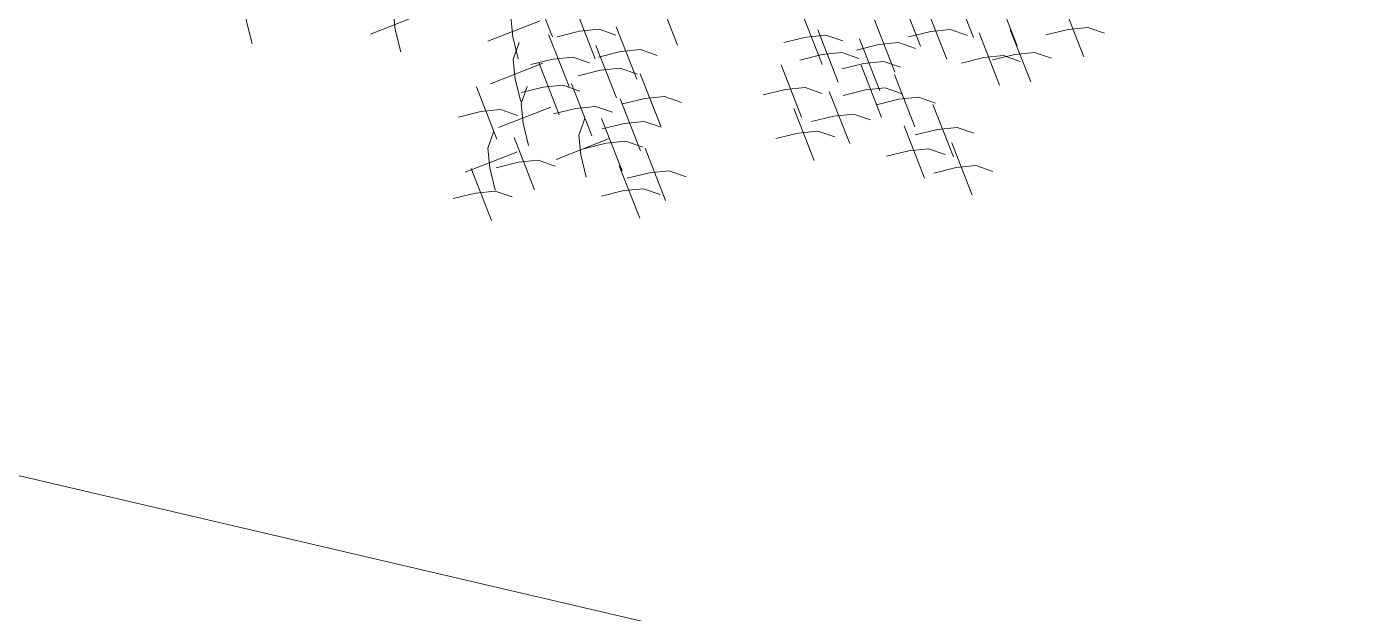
# Model space of a CAD drawing. Header units: millimetres. Extents: x 474016 to 477875, y 2288607 to 2292200.
# Drawn here: x 474257.46 to 474268.4, y 2289528.91 to 2289533.77 of the extents above; entities that cross this region are included whole.
import ezdxf

# ---------------------------------------------------------------- set-up
doc = ezdxf.new("R2010")
doc.units = ezdxf.units.MM
doc.header["$LTSCALE"] = 50
doc.layers.add('BANQUETA', color=251, linetype='Continuous', lineweight=5)
doc.layers.add('EXT', color=3, linetype='Continuous', lineweight=5)

# ---------------------------------------------------------------- blocks, each defined once
blk = doc.blocks.new('Plarbol-031')
for points in [[(2.3752, -0.420525), (2.59755, -0.573625)], [(2.385375, -0.588875), (2.4597, -0.506925), (2.53275, -0.44595), (2.615975, -0.4237)], [(2.079175, -0.55585), (2.301525, -0.708925)], [(1.88225, -0.6416), (2.1046, -0.7947)], [(2.230375, -0.663825), (2.4527, -0.816925)], [(2.240525, -0.832175), (2.31485, -0.750225), (2.387925, -0.68925), (2.471125, -0.667)], [(2.11475, -0.7604), (2.3371, -0.913475)], [(1.693575, -0.8182), (1.915925, -0.9713)], [(1.83335, -0.79915), (2.055675, -0.952225)], [(1.8435, -0.967475), (1.917825, -0.885525), (1.990875, -0.82455), (2.0741, -0.802325)], [(2.124925, -0.928725), (2.19925, -0.846775), (2.2723, -0.7858), (2.355525, -0.763575)], [(1.661825, -0.990975), (1.88415, -1.144075)], [(1.671975, -1.159325), (1.7463, -1.077375), (1.819375, -1.0164), (1.902575, -0.99415)], [(1.652925, -1.1066), (1.875275, -1.2597)], [(1.6631, -1.27495), (1.737425, -1.193), (1.810475, -1.132), (1.8937, -1.109775)], [(1.351175, -1.157425), (1.573525, -1.310525)], [(1.36135, -1.32575), (1.435675, -1.243825), (1.508725, -1.182825), (1.59195, -1.1606)], [(1.46235, -1.1841), (1.6847, -1.3372)], [(1.472525, -1.35245), (1.54685, -1.2705), (1.6199, -1.2095), (1.703125, -1.187275)], [(1.730425, -1.20825), (1.952775, -1.361325)], [(1.8886, -1.155525), (2.11095, -1.3086)], [(1.898775, -1.32385), (1.9731, -1.2419), (2.04615, -1.180925), (2.129375, -1.1587)], [(2.12365, -1.1714), (2.345975, -1.3245)], [(2.133825, -1.339725), (2.20815, -1.2578), (2.2812, -1.1968), (2.3644, -1.174575)], [(1.7406, -1.376575), (1.814925, -1.294625), (1.887975, -1.23365), (1.9712, -1.211425)], [(2.066475, -1.334025), (2.288825, -1.487125)], [(2.30215, -1.273025), (2.5245, -1.426125)], [(2.312325, -1.441375), (2.38665, -1.359425), (2.4597, -1.29845), (2.542925, -1.2762)], [(1.674525, -1.398175), (1.896875, -1.551275)], [(2.07665, -1.50235), (2.150975, -1.420425), (2.224025, -1.359425), (2.307225, -1.3372)], [(1.410275, -1.422325), (1.6326, -1.575425)], [(1.420425, -1.59065), (1.49475, -1.508725), (1.5678, -1.447725), (1.651025, -1.4255)], [(1.6847, -1.566525), (1.759025, -1.484575), (1.832075, -1.4236), (1.9153, -1.40135)], [(0.7223, -1.469975), (0.944625, -1.62305)], [(1.5786, -1.56145), (1.80095, -1.714525)], [(1.588775, -1.729775), (1.6631, -1.647825), (1.73615, -1.58685), (1.819375, -1.564625)], [(0.6505, -1.7158), (0.87285, -1.8689)], [(0.200125, -1.77425), (0.42245, -1.92735)], [(0.4307, -1.7463), (0.65305, -1.8994)], [(0.440875, -1.91465), (0.5152, -1.8327), (0.58825, -1.7717), (0.671475, -1.749475)], [(0.660675, -1.88415), (0.735, -1.8022), (0.80805, -1.741225), (0.891275, -1.718975)], [(0.620025, -1.84475), (0.84235, -1.99785)], [(0.87285, -1.837775), (1.095175, -1.990875)], [(0.883, -2.006125), (0.957325, -1.924175), (1.030375, -1.863175), (1.1136, -1.84095)], [(0.17725, -2.11855), (0.33035, -1.896225)], [(0.345575, -2.1084), (0.26365, -2.034075), (0.20265, -1.961), (0.180425, -1.8778)], [(0.630175, -2.0131), (0.7045, -1.93115), (0.77755, -1.870175), (0.860775, -1.847925)], [(0.40085, -1.927975), (0.6232, -2.081075)], [(0.411025, -2.096325), (0.48535, -2.014375), (0.5584, -1.9534), (0.6416, -1.93115)], [(0.8595, -1.9915), (1.08185, -2.1446)], [(0.869675, -2.15985), (0.944, -2.0779), (1.01705, -2.016925), (1.10025, -1.994675)], [(0.3024, -2.281175), (0.455475, -2.05885)], [(0.470725, -2.271025), (0.388775, -2.1967), (0.3278, -2.123625), (0.305575, -2.040425)], [(0.4377, -2.066475), (0.660025, -2.21955)], [(0.44785, -2.2348), (0.522175, -2.15285), (0.59525, -2.091875), (0.67845, -2.06965)], [(0.62445, -2.063275), (0.8468, -2.216375)], [(0.634625, -2.231625), (0.70895, -2.149675), (0.782, -2.0887), (0.865225, -2.066475)], [(0.839175, -2.12045), (1.0615, -2.27355)], [(0.84935, -2.2888), (0.92365, -2.20685), (0.996725, -2.145875), (1.079925, -2.123625)], [(1.09265, -2.1211), (1.314975, -2.2742)], [(1.1028, -2.289425), (1.177125, -2.2075), (1.250175, -2.1465), (1.3334, -2.124275)], [(-0.3106, -2.40695), (-0.157525, -2.184625)], [(-0.142275, -2.3968), (-0.224225, -2.322475), (-0.2852, -2.249425), (-0.307425, -2.1662)], [(0.4523, -2.4349), (0.6054, -2.212575)], [(0.62065, -2.42475), (0.5387, -2.350425), (0.477725, -2.277375), (0.455475, -2.19415)], [(0.768025, -2.406325), (0.921125, -2.183975)], [(0.936375, -2.39615), (0.854425, -2.321825), (0.793425, -2.248775), (0.7712, -2.16555)], [(1.037375, -2.262125), (1.2597, -2.415225)], [(1.047525, -2.43045), (1.12185, -2.348525), (1.194925, -2.287525), (1.278125, -2.2653)], [(0.25475, -2.332), (0.477075, -2.4851)], [(0.2649, -2.50035), (0.339225, -2.4184), (0.412275, -2.3574), (0.4955, -2.335175)], [(0.4396, -2.702975), (0.5927, -2.48065)], [(0.60795, -2.692825), (0.526, -2.6185), (0.465, -2.54545), (0.442775, -2.462225)], [(0.54125, -2.432375), (0.763575, -2.585475)], [(0.5514, -2.6007), (0.625725, -2.51875), (0.698775, -2.457775), (0.782, -2.43555)], [(-0.75655, -2.765875), (-0.8385, -2.69155), (-0.899475, -2.6185), (-0.921725, -2.535275)], [(0.45295, -2.671225), (0.675275, -2.824325)], [(0.4631, -2.839575), (0.537425, -2.757625), (0.610475, -2.696625), (0.6937, -2.6744)]]:
    blk.add_lwpolyline(points)

msp = doc.modelspace()

# ---------------------------------------------------------------- linework, layer by layer
at = {"layer": 'BANQUETA'}
msp.add_lwpolyline([(474172.501, 2289495.413), (474294.239, 2289467.042, 0.414214), (474296.641, 2289468.536), (474307.762, 2289516.258, 0.414214), (474306.268, 2289518.659), (474184.53, 2289547.03)], format="xyb", dxfattribs=at)

# ---------------------------------------------------------------- block references
at = {"layer": 'EXT', "xscale": 1.71989999994179, "yscale": 1.71989999994179, "zscale": 1.71989999994179, "rotation": 325.9356466897348}
msp.add_blockref('Plarbol-031', (474263.071, 2289536.836), dxfattribs=at)

doc.saveas('drawing.dxf')
